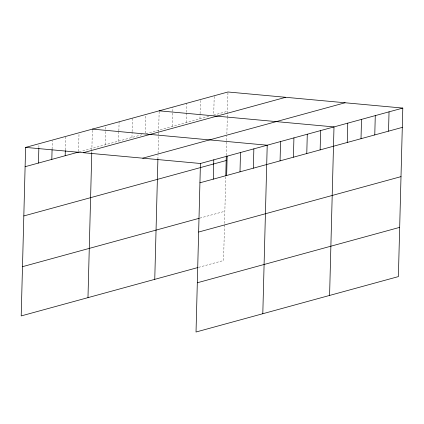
<?xml version="1.0" encoding="UTF-8"?>
<svg xmlns="http://www.w3.org/2000/svg" width="424" height="424" viewBox="0 0 424 424"><rect width="100%" height="100%" fill="white"/><g stroke="black" fill="none" stroke-linecap="round" stroke-linejoin="round"><path stroke-width="0.32" stroke-dasharray="2.12 1.59" d="M38.87 147.6L38.95 144.383M52.088 149.094L52.306 140.726M65.328 149.942L65.662 137.069M78.546 151.437L79.018 133.412M91.77 152.958L91.801 151.665M91.817 151.013L92.395 129.113M105.242 144.764L105.629 129.961M105.65 129.315L105.751 125.456M118.598 141.107L118.853 131.451M118.868 130.809L119.107 121.799M131.954 137.45L132.092 132.304M132.108 131.657L132.463 118.142M145.326 133.152L145.782 115.768M157.903 159.292L158.025 154.76M158.057 153.462L158.597 132.728M158.618 132.081L159.175 110.828M172.43 126.368L172.934 107.06M186.189 122.6L186.443 112.948M186.459 112.302L186.692 103.292M199.948 118.837L200.07 114.326M200.086 113.685L200.457 99.523M214.2 96.396L213.712 115.068L227.471 111.3M225.754 176.797L223.565 260.511L198.543 267.364M226.315 155.354L226.824 135.918M226.877 133.973L227.301 117.777M227.317 117.13L227.974 91.987M79.166 151.903L142.13 134.668M145.946 133.618L209.959 116.097M199.831 218.122L224.853 211.274"/><path stroke-width="0.64" d="M402.8 108.078L200.435 163.489L196.026 332.013L398.385 276.602L402.8 108.078L227.974 91.987L25.615 147.398L21.2 315.922L197.918 267.533M38.462 163.049L38.849 148.246M51.818 159.392L52.073 149.736M65.174 155.735L65.312 150.589M87.98 297.637L91.77 152.958M154.76 279.352L157.903 159.292M213.288 179.145L213.791 159.832M225.791 175.499L226.299 156.006M226.644 175.488L227.147 156.175M240 171.831L240.503 152.518M253.356 168.174L253.859 148.861M262.806 313.728L267.215 145.204L92.395 129.113M280.068 160.86L280.571 141.547M293.424 157.203L293.927 137.89M306.78 153.546L307.283 134.233M320.136 149.889L320.639 130.576M329.586 295.443L333.995 126.919L159.175 110.828M347.251 142.464L347.76 123.151M361.015 138.696L361.518 119.383M374.774 134.927L375.277 115.614M388.532 131.159L389.041 111.846M25.106 166.706L78.53 152.078M83.305 152.709L285.67 97.297M142.745 158.179L345.11 102.767M23.818 215.948L226.183 160.537M199.932 182.802L402.296 127.391M22.488 266.68L199.206 218.291M198.644 232.039L401.003 176.633M197.314 282.771L399.678 227.365M25.615 147.398L200.435 163.489"/></g></svg>
